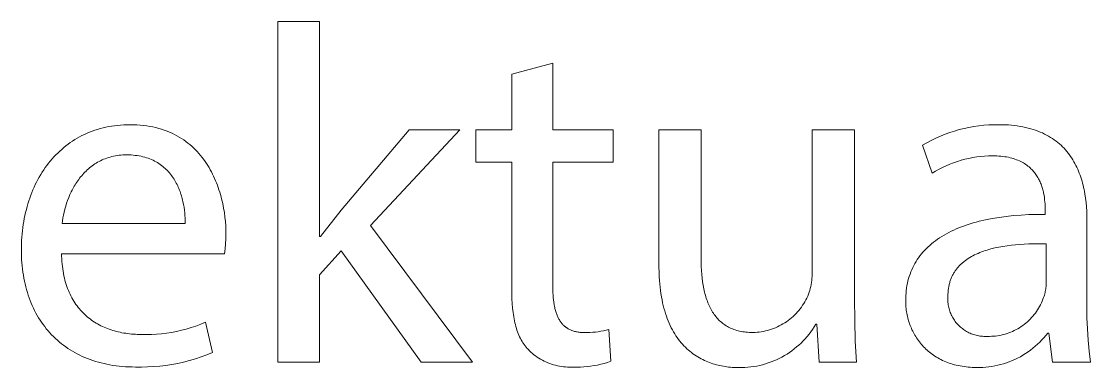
# Model space of a CAD drawing. Header units: millimetres. Extents: x -582 to 3448, y -204 to 2611.
# Drawn here: x 3020 to 3110, y -137.2 to -108.1 of the extents above; entities that cross this region are included whole.
import ezdxf

# ---------------------------------------------------------------- set-up
doc = ezdxf.new("R2010")
doc.units = ezdxf.units.MM
doc.header["$MEASUREMENT"] = 0
doc.layers.add('Domyślny', color=7, linetype='Continuous', true_color=0x000000)

msp = doc.modelspace()

# ---------------------------------------------------------------- linework, layer by layer
at = {"layer": 'Domyślny', "color": 18, "lineweight": 15, "true_color": 0x000000}
for p, q in [((3041.605, -136.726), (3041.605, -108.073)), ((3041.605, -108.073), (3045.121, -108.073)), ((3045.121, -108.073), (3045.121, -126.164)), ((3061.304, -112.517), (3064.766, -111.591)), ((3064.766, -111.591), (3064.766, -117.2)), ((3061.304, -117.2), (3061.304, -112.517)), ((3026.903, -117.022), (3027.14, -116.967)), ((3027.14, -116.967), (3027.382, -116.918)), ((3027.382, -116.918), (3027.626, -116.876)), ((3027.626, -116.876), (3027.875, -116.84)), ((3027.875, -116.84), (3028.126, -116.81)), ((3028.126, -116.81), (3028.381, -116.786)), ((3028.381, -116.786), (3028.64, -116.77)), ((3028.64, -116.77), (3028.902, -116.76)), ((3028.902, -116.76), (3029.167, -116.756)), ((3029.167, -116.756), (3029.463, -116.76)), ((3029.463, -116.76), (3029.752, -116.772)), ((3029.752, -116.772), (3030.034, -116.792)), ((3030.034, -116.792), (3030.31, -116.82)), ((3030.31, -116.82), (3030.579, -116.855)), ((3030.579, -116.855), (3030.842, -116.898)), ((3030.842, -116.898), (3031.098, -116.947)), ((3031.098, -116.947), (3031.348, -117.004)), ((3031.348, -117.004), (3031.592, -117.068)), ((3099.381, -117.071), (3099.792, -116.982)), ((3099.792, -116.982), (3100.206, -116.908)), ((3100.206, -116.908), (3100.622, -116.848)), ((3100.622, -116.848), (3101.04, -116.803)), ((3101.04, -116.803), (3101.46, -116.773)), ((3101.46, -116.773), (3101.88, -116.756)), ((3101.88, -116.756), (3102.301, -116.755)), ((3102.301, -116.755), (3102.577, -116.758)), ((3102.577, -116.758), (3102.846, -116.767)), ((3102.846, -116.767), (3103.11, -116.781)), ((3103.11, -116.781), (3103.366, -116.802)), ((3103.366, -116.802), (3103.617, -116.827)), ((3103.617, -116.827), (3103.861, -116.859)), ((3103.861, -116.859), (3104.099, -116.896)), ((3104.099, -116.896), (3104.331, -116.938)), ((3104.331, -116.938), (3104.556, -116.985)), ((3104.556, -116.985), (3104.776, -117.037)), ((3024.526, -118.013), (3024.723, -117.895)), ((3024.723, -117.895), (3024.924, -117.783)), ((3024.924, -117.783), (3025.129, -117.675)), ((3025.129, -117.675), (3025.338, -117.574)), ((3025.338, -117.574), (3025.551, -117.478)), ((3025.551, -117.478), (3025.767, -117.387)), ((3025.767, -117.387), (3025.987, -117.302)), ((3025.987, -117.302), (3026.21, -117.224)), ((3026.21, -117.224), (3026.437, -117.15)), ((3026.437, -117.15), (3026.668, -117.083)), ((3026.668, -117.083), (3026.903, -117.022)), ((3031.592, -117.068), (3031.829, -117.138)), ((3031.829, -117.138), (3032.06, -117.215)), ((3032.06, -117.215), (3032.285, -117.297)), ((3032.285, -117.297), (3032.503, -117.387)), ((3032.503, -117.387), (3032.716, -117.482)), ((3032.716, -117.482), (3032.923, -117.582)), ((3032.923, -117.582), (3033.124, -117.689)), ((3033.124, -117.689), (3033.319, -117.8)), ((3033.319, -117.8), (3033.509, -117.918)), ((3046.946, -123.936), (3052.664, -117.199)), ((3056.945, -117.199), (3049.402, -125.225)), ((3052.664, -117.199), (3056.945, -117.199)), ((3058.271, -119.898), (3058.271, -117.2)), ((3058.271, -117.2), (3061.304, -117.2)), ((3064.766, -117.2), (3069.853, -117.2)), ((3069.853, -117.2), (3069.853, -119.898)), ((3073.699, -128.628), (3073.699, -117.194)), ((3073.699, -117.194), (3077.242, -117.194)), ((3077.242, -117.194), (3077.242, -128.011)), ((3086.596, -129.178), (3086.596, -117.194)), ((3086.596, -117.194), (3090.166, -117.194)), ((3090.166, -117.194), (3090.166, -131.406)), ((3096.622, -118.078), (3097, -117.894)), ((3097, -117.894), (3097.384, -117.722)), ((3097.384, -117.722), (3097.774, -117.565)), ((3097.774, -117.565), (3098.169, -117.42)), ((3098.169, -117.42), (3098.569, -117.29)), ((3098.569, -117.29), (3098.973, -117.173)), ((3098.973, -117.173), (3099.381, -117.071)), ((3104.776, -117.037), (3104.99, -117.095)), ((3104.99, -117.095), (3105.199, -117.157)), ((3105.199, -117.157), (3105.401, -117.224)), ((3105.401, -117.224), (3105.598, -117.296)), ((3105.598, -117.296), (3105.789, -117.373)), ((3105.789, -117.373), (3105.974, -117.454)), ((3105.974, -117.454), (3106.154, -117.539)), ((3106.154, -117.539), (3106.329, -117.629)), ((3106.329, -117.629), (3106.499, -117.723)), ((3106.499, -117.723), (3106.663, -117.821)), ((3106.663, -117.821), (3106.822, -117.923)), ((3023.422, -118.828), (3023.596, -118.679)), ((3023.596, -118.679), (3023.774, -118.536)), ((3023.774, -118.536), (3023.956, -118.398)), ((3023.956, -118.398), (3024.142, -118.264)), ((3024.142, -118.264), (3024.332, -118.136)), ((3024.332, -118.136), (3024.526, -118.013)), ((3033.509, -117.918), (3033.693, -118.04)), ((3033.693, -118.04), (3033.871, -118.167)), ((3033.871, -118.167), (3034.044, -118.298)), ((3034.044, -118.298), (3034.212, -118.435)), ((3034.212, -118.435), (3034.374, -118.575)), ((3034.374, -118.575), (3034.53, -118.72)), ((3034.53, -118.72), (3034.682, -118.869)), ((3095.886, -118.486), (3096.25, -118.276)), ((3096.691, -120.835), (3095.886, -118.486)), ((3096.25, -118.276), (3096.622, -118.078)), ((3106.822, -117.923), (3106.975, -118.029)), ((3106.975, -118.029), (3107.124, -118.139)), ((3107.124, -118.139), (3107.268, -118.252)), ((3107.268, -118.252), (3107.407, -118.37)), ((3107.407, -118.37), (3107.54, -118.49)), ((3107.54, -118.49), (3107.67, -118.615)), ((3107.67, -118.615), (3107.794, -118.742)), ((3107.794, -118.742), (3107.914, -118.873)), ((3022.463, -119.814), (3022.613, -119.639)), ((3022.613, -119.639), (3022.767, -119.467)), ((3022.767, -119.467), (3022.924, -119.301)), ((3022.924, -119.301), (3023.086, -119.138)), ((3023.086, -119.138), (3023.252, -118.981)), ((3023.252, -118.981), (3023.422, -118.828)), ((3026.951, -119.667), (3026.821, -119.723)), ((3027.084, -119.614), (3026.951, -119.667)), ((3027.22, -119.564), (3027.084, -119.614)), ((3027.358, -119.519), (3027.22, -119.564)), ((3027.499, -119.477), (3027.358, -119.519)), ((3027.643, -119.439), (3027.499, -119.477)), ((3027.79, -119.406), (3027.643, -119.439)), ((3027.94, -119.376), (3027.79, -119.406)), ((3028.092, -119.351), (3027.94, -119.376)), ((3028.248, -119.33), (3028.092, -119.351)), ((3028.406, -119.314), (3028.248, -119.33)), ((3028.567, -119.302), (3028.406, -119.314)), ((3028.731, -119.295), (3028.567, -119.302)), ((3028.898, -119.293), (3028.731, -119.295)), ((3029.084, -119.295), (3028.898, -119.293)), ((3029.264, -119.303), (3029.084, -119.295)), ((3029.441, -119.315), (3029.264, -119.303)), ((3029.613, -119.333), (3029.441, -119.315)), ((3029.781, -119.355), (3029.613, -119.333)), ((3029.945, -119.381), (3029.781, -119.355)), ((3030.104, -119.413), (3029.945, -119.381)), ((3030.26, -119.448), (3030.104, -119.413)), ((3030.411, -119.488), (3030.26, -119.448)), ((3030.559, -119.532), (3030.411, -119.488)), ((3030.702, -119.58), (3030.559, -119.532)), ((3030.841, -119.632), (3030.702, -119.58)), ((3030.977, -119.688), (3030.841, -119.632)), ((3031.109, -119.747), (3030.977, -119.688)), ((3034.682, -118.869), (3034.828, -119.022)), ((3034.828, -119.022), (3034.97, -119.178)), ((3034.97, -119.178), (3035.106, -119.338)), ((3035.106, -119.338), (3035.237, -119.501)), ((3035.237, -119.501), (3035.364, -119.668)), ((3035.364, -119.668), (3035.485, -119.837)), ((3099.456, -119.664), (3099.133, -119.751)), ((3099.783, -119.588), (3099.456, -119.664)), ((3100.111, -119.523), (3099.783, -119.588)), ((3100.442, -119.47), (3100.111, -119.523)), ((3100.775, -119.428), (3100.442, -119.47)), ((3101.108, -119.398), (3100.775, -119.428)), ((3101.443, -119.379), (3101.108, -119.398)), ((3101.778, -119.372), (3101.443, -119.379)), ((3101.962, -119.374), (3101.778, -119.372)), ((3102.141, -119.38), (3101.962, -119.374)), ((3102.315, -119.391), (3102.141, -119.38)), ((3102.484, -119.405), (3102.315, -119.391)), ((3102.648, -119.423), (3102.484, -119.405)), ((3102.808, -119.445), (3102.648, -119.423)), ((3102.962, -119.471), (3102.808, -119.445)), ((3103.112, -119.5), (3102.962, -119.471)), ((3103.257, -119.533), (3103.112, -119.5)), ((3103.398, -119.569), (3103.257, -119.533)), ((3103.534, -119.609), (3103.398, -119.569)), ((3103.666, -119.651), (3103.534, -119.609)), ((3103.794, -119.697), (3103.666, -119.651)), ((3103.917, -119.746), (3103.794, -119.697)), ((3107.914, -118.873), (3108.029, -119.007)), ((3108.029, -119.007), (3108.14, -119.145)), ((3108.14, -119.145), (3108.246, -119.285)), ((3108.246, -119.285), (3108.348, -119.428)), ((3108.348, -119.428), (3108.446, -119.573)), ((3108.446, -119.573), (3108.539, -119.722)), ((3021.778, -120.756), (3021.907, -120.56)), ((3021.907, -120.56), (3022.04, -120.367)), ((3022.04, -120.367), (3022.177, -120.179)), ((3022.177, -120.179), (3022.318, -119.994)), ((3022.318, -119.994), (3022.463, -119.814)), ((3025.568, -120.558), (3025.47, -120.65)), ((3025.669, -120.467), (3025.568, -120.558)), ((3025.772, -120.38), (3025.669, -120.467)), ((3025.878, -120.295), (3025.772, -120.38)), ((3025.987, -120.213), (3025.878, -120.295)), ((3026.098, -120.134), (3025.987, -120.213)), ((3026.212, -120.057), (3026.098, -120.134)), ((3026.328, -119.984), (3026.212, -120.057)), ((3026.448, -119.914), (3026.328, -119.984)), ((3026.569, -119.847), (3026.448, -119.914)), ((3026.694, -119.783), (3026.569, -119.847)), ((3026.821, -119.723), (3026.694, -119.783)), ((3031.237, -119.811), (3031.109, -119.747)), ((3031.361, -119.877), (3031.237, -119.811)), ((3031.481, -119.947), (3031.361, -119.877)), ((3031.598, -120.021), (3031.481, -119.947)), ((3031.711, -120.097), (3031.598, -120.021)), ((3031.821, -120.177), (3031.711, -120.097)), ((3031.927, -120.26), (3031.821, -120.177)), ((3032.029, -120.345), (3031.927, -120.26)), ((3032.128, -120.433), (3032.029, -120.345)), ((3032.224, -120.524), (3032.128, -120.433)), ((3032.317, -120.617), (3032.224, -120.524)), ((3035.485, -119.837), (3035.602, -120.009)), ((3035.602, -120.009), (3035.714, -120.184)), ((3035.714, -120.184), (3035.822, -120.361)), ((3035.822, -120.361), (3035.925, -120.54)), ((3035.925, -120.54), (3036.023, -120.722)), ((3061.304, -119.898), (3058.271, -119.898)), ((3061.304, -130.554), (3061.304, -119.898)), ((3069.853, -119.898), (3064.766, -119.898)), ((3064.766, -119.898), (3064.766, -130.433)), ((3097.272, -120.501), (3096.979, -120.663)), ((3097.571, -120.35), (3097.272, -120.501)), ((3097.875, -120.209), (3097.571, -120.35)), ((3098.183, -120.078), (3097.875, -120.209)), ((3098.496, -119.958), (3098.183, -120.078)), ((3098.813, -119.849), (3098.496, -119.958)), ((3099.133, -119.751), (3098.813, -119.849)), ((3104.036, -119.798), (3103.917, -119.746)), ((3104.151, -119.852), (3104.036, -119.798)), ((3104.262, -119.909), (3104.151, -119.852)), ((3104.369, -119.969), (3104.262, -119.909)), ((3104.472, -120.032), (3104.369, -119.969)), ((3104.571, -120.096), (3104.472, -120.032)), ((3104.666, -120.164), (3104.571, -120.096)), ((3104.758, -120.233), (3104.666, -120.164)), ((3104.846, -120.305), (3104.758, -120.233)), ((3104.93, -120.378), (3104.846, -120.305)), ((3105.011, -120.454), (3104.93, -120.378)), ((3105.089, -120.531), (3105.011, -120.454)), ((3105.163, -120.61), (3105.089, -120.531)), ((3108.539, -119.722), (3108.629, -119.873)), ((3108.629, -119.873), (3108.714, -120.026)), ((3108.714, -120.026), (3108.795, -120.182)), ((3108.795, -120.182), (3108.872, -120.34)), ((3108.872, -120.34), (3108.945, -120.501)), ((3108.945, -120.501), (3109.015, -120.663)), ((3021.308, -121.581), (3021.419, -121.369)), ((3021.419, -121.369), (3021.534, -121.161)), ((3021.534, -121.161), (3021.654, -120.956)), ((3021.654, -120.956), (3021.778, -120.756)), ((3024.773, -121.468), (3024.697, -121.579)), ((3024.852, -121.359), (3024.773, -121.468)), ((3024.933, -121.252), (3024.852, -121.359)), ((3025.016, -121.147), (3024.933, -121.252)), ((3025.102, -121.043), (3025.016, -121.147)), ((3025.19, -120.942), (3025.102, -121.043)), ((3025.281, -120.842), (3025.19, -120.942)), ((3025.374, -120.745), (3025.281, -120.842)), ((3025.47, -120.65), (3025.374, -120.745)), ((3032.406, -120.713), (3032.317, -120.617)), ((3032.492, -120.811), (3032.406, -120.713)), ((3032.574, -120.912), (3032.492, -120.811)), ((3032.654, -121.014), (3032.574, -120.912)), ((3032.73, -121.118), (3032.654, -121.014)), ((3032.804, -121.225), (3032.73, -121.118)), ((3032.874, -121.333), (3032.804, -121.225)), ((3032.942, -121.442), (3032.874, -121.333)), ((3033.006, -121.553), (3032.942, -121.442)), ((3036.023, -120.722), (3036.117, -120.905)), ((3036.117, -120.905), (3036.207, -121.091)), ((3036.207, -121.091), (3036.293, -121.278)), ((3036.293, -121.278), (3036.374, -121.466)), ((3036.374, -121.466), (3036.451, -121.655)), ((3096.979, -120.663), (3096.691, -120.835)), ((3105.234, -120.691), (3105.163, -120.61)), ((3105.302, -120.774), (3105.234, -120.691)), ((3105.367, -120.857), (3105.302, -120.774)), ((3105.428, -120.943), (3105.367, -120.857)), ((3105.487, -121.029), (3105.428, -120.943)), ((3105.542, -121.117), (3105.487, -121.029)), ((3105.595, -121.206), (3105.542, -121.117)), ((3105.645, -121.296), (3105.595, -121.206)), ((3105.692, -121.386), (3105.645, -121.296)), ((3105.737, -121.478), (3105.692, -121.386)), ((3105.779, -121.57), (3105.737, -121.478)), ((3109.015, -120.663), (3109.081, -120.827)), ((3109.081, -120.827), (3109.143, -120.994)), ((3109.143, -120.994), (3109.201, -121.162)), ((3109.201, -121.162), (3109.256, -121.332)), ((3109.256, -121.332), (3109.308, -121.503)), ((3109.308, -121.503), (3109.356, -121.676)), ((3020.908, -122.463), (3021.001, -122.237)), ((3021.001, -122.237), (3021.099, -122.015)), ((3021.099, -122.015), (3021.201, -121.796)), ((3021.201, -121.796), (3021.308, -121.581)), ((3024.231, -122.39), (3024.173, -122.51)), ((3024.29, -122.271), (3024.231, -122.39)), ((3024.352, -122.152), (3024.29, -122.271)), ((3024.417, -122.035), (3024.352, -122.152)), ((3024.483, -121.919), (3024.417, -122.035)), ((3024.552, -121.804), (3024.483, -121.919)), ((3024.624, -121.691), (3024.552, -121.804)), ((3024.697, -121.579), (3024.624, -121.691)), ((3033.068, -121.666), (3033.006, -121.553)), ((3033.127, -121.78), (3033.068, -121.666)), ((3033.183, -121.895), (3033.127, -121.78)), ((3033.236, -122.011), (3033.183, -121.895)), ((3033.286, -122.129), (3033.236, -122.011)), ((3033.334, -122.247), (3033.286, -122.129)), ((3033.38, -122.366), (3033.334, -122.247)), ((3033.422, -122.485), (3033.38, -122.366)), ((3036.451, -121.655), (3036.524, -121.846)), ((3036.524, -121.846), (3036.594, -122.037)), ((3036.594, -122.037), (3036.659, -122.229)), ((3036.659, -122.229), (3036.72, -122.422)), ((3105.819, -121.663), (3105.779, -121.57)), ((3105.856, -121.756), (3105.819, -121.663)), ((3105.891, -121.849), (3105.856, -121.756)), ((3105.923, -121.943), (3105.891, -121.849)), ((3105.954, -122.038), (3105.923, -121.943)), ((3105.982, -122.132), (3105.954, -122.038)), ((3106.008, -122.226), (3105.982, -122.132)), ((3106.032, -122.321), (3106.008, -122.226)), ((3106.054, -122.415), (3106.032, -122.321)), ((3109.356, -121.676), (3109.401, -121.85)), ((3109.401, -121.85), (3109.442, -122.026)), ((3109.442, -122.026), (3109.481, -122.203)), ((3109.481, -122.203), (3109.516, -122.381)), ((3109.516, -122.381), (3109.548, -122.56)), ((3020.58, -123.398), (3020.655, -123.16)), ((3020.655, -123.16), (3020.735, -122.924)), ((3020.735, -122.924), (3020.819, -122.692)), ((3020.819, -122.692), (3020.908, -122.463)), ((3023.92, -123.12), (3023.834, -123.367)), ((3024.015, -122.874), (3023.92, -123.12)), ((3024.118, -122.631), (3024.015, -122.874)), ((3024.173, -122.51), (3024.118, -122.631)), ((3033.463, -122.605), (3033.422, -122.485)), ((3033.5, -122.726), (3033.463, -122.605)), ((3033.536, -122.847), (3033.5, -122.726)), ((3033.569, -122.968), (3033.536, -122.847)), ((3033.599, -123.089), (3033.569, -122.968)), ((3033.628, -123.211), (3033.599, -123.089)), ((3033.678, -123.453), (3033.628, -123.211)), ((3036.72, -122.422), (3036.778, -122.615)), ((3036.778, -122.615), (3036.832, -122.808)), ((3036.832, -122.808), (3036.882, -123.001)), ((3036.882, -123.001), (3036.972, -123.387)), ((3106.075, -122.508), (3106.054, -122.415)), ((3106.11, -122.695), (3106.075, -122.508)), ((3106.139, -122.879), (3106.11, -122.695)), ((3106.162, -123.06), (3106.139, -122.879)), ((3106.179, -123.238), (3106.162, -123.06)), ((3106.192, -123.411), (3106.179, -123.238)), ((3109.548, -122.56), (3109.604, -122.921)), ((3109.604, -122.921), (3109.648, -123.285)), ((3109.648, -123.285), (3109.681, -123.651)), ((3020.327, -124.381), (3020.383, -124.131)), ((3020.383, -124.131), (3020.444, -123.884)), ((3020.444, -123.884), (3020.51, -123.64)), ((3020.51, -123.64), (3020.58, -123.398)), ((3023.626, -124.107), (3023.573, -124.35)), ((3023.687, -123.861), (3023.626, -124.107)), ((3023.756, -123.614), (3023.687, -123.861)), ((3023.834, -123.367), (3023.756, -123.614)), ((3033.72, -123.694), (3033.678, -123.453)), ((3033.753, -123.932), (3033.72, -123.694)), ((3033.779, -124.168), (3033.753, -123.932)), ((3033.797, -124.4), (3033.779, -124.168)), ((3036.972, -123.387), (3037.048, -123.77)), ((3037.048, -123.77), (3037.111, -124.15)), ((3037.111, -124.15), (3037.161, -124.525)), ((3045.202, -126.164), (3046.946, -123.936)), ((3106.2, -123.578), (3106.192, -123.411)), ((3106.205, -123.74), (3106.2, -123.578)), ((3106.206, -123.895), (3106.205, -123.74)), ((3106.206, -124.297), (3106.206, -123.895)), ((3109.681, -123.651), (3109.705, -124.018)), ((3109.705, -124.018), (3109.718, -124.386)), ((3020.187, -125.147), (3020.229, -124.889)), ((3020.229, -124.889), (3020.275, -124.634)), ((3020.275, -124.634), (3020.327, -124.381)), ((3023.492, -124.83), (3023.463, -125.063)), ((3023.463, -125.063), (3033.81, -125.063)), ((3023.529, -124.592), (3023.492, -124.83)), ((3023.573, -124.35), (3023.529, -124.592)), ((3033.808, -124.627), (3033.797, -124.4)), ((3033.812, -124.849), (3033.808, -124.627)), ((3033.81, -125.063), (3033.812, -124.849)), ((3037.161, -124.525), (3037.199, -124.894)), ((3037.199, -124.894), (3037.225, -125.256)), ((3099.648, -125.167), (3099.892, -125.089)), ((3099.892, -125.089), (3100.141, -125.015)), ((3100.141, -125.015), (3100.395, -124.943)), ((3100.395, -124.943), (3100.655, -124.876)), ((3100.655, -124.876), (3101.19, -124.752)), ((3101.19, -124.752), (3101.745, -124.643)), ((3101.745, -124.643), (3102.322, -124.549)), ((3102.322, -124.549), (3102.919, -124.469)), ((3102.919, -124.469), (3103.536, -124.404)), ((3103.536, -124.404), (3104.174, -124.355)), ((3104.174, -124.355), (3104.831, -124.32)), ((3104.831, -124.32), (3105.509, -124.301)), ((3105.509, -124.301), (3106.206, -124.297)), ((3109.718, -124.386), (3109.723, -124.753)), ((3109.723, -124.753), (3109.723, -132.054)), ((3020.068, -126.202), (3020.09, -125.935)), ((3020.09, -125.935), (3020.117, -125.67)), ((3020.117, -125.67), (3020.15, -125.407)), ((3020.15, -125.407), (3020.187, -125.147)), ((3037.225, -125.256), (3037.241, -125.608)), ((3037.246, -125.949), (3037.235, -126.363)), ((3037.241, -125.608), (3037.246, -125.949)), ((3049.402, -125.225), (3057.992, -136.726)), ((3097.696, -126.032), (3097.891, -125.922)), ((3097.891, -125.922), (3098.092, -125.815)), ((3098.092, -125.815), (3098.298, -125.712)), ((3098.298, -125.712), (3098.509, -125.612)), ((3098.509, -125.612), (3098.726, -125.516)), ((3098.726, -125.516), (3098.949, -125.424)), ((3098.949, -125.424), (3099.176, -125.335)), ((3099.176, -125.335), (3099.409, -125.249)), ((3099.409, -125.249), (3099.648, -125.167)), ((3020.03, -127.016), (3020.037, -126.743)), ((3020.037, -126.743), (3020.05, -126.471)), ((3020.05, -126.471), (3020.068, -126.202)), ((3037.212, -126.777), (3037.175, -127.189)), ((3037.235, -126.363), (3037.212, -126.777)), ((3045.121, -126.164), (3045.202, -126.164)), ((3096.335, -127.039), (3096.486, -126.901)), ((3096.486, -126.901), (3096.642, -126.766)), ((3096.642, -126.766), (3096.803, -126.635)), ((3096.803, -126.635), (3096.971, -126.508)), ((3096.971, -126.508), (3097.144, -126.384)), ((3097.144, -126.384), (3097.322, -126.263)), ((3097.322, -126.263), (3097.506, -126.146)), ((3097.506, -126.146), (3097.696, -126.032)), ((3103.359, -126.886), (3103.002, -126.932)), ((3103.72, -126.848), (3103.359, -126.886)), ((3104.084, -126.817), (3103.72, -126.848)), ((3104.45, -126.794), (3104.084, -126.817)), ((3104.818, -126.777), (3104.45, -126.794)), ((3105.555, -126.761), (3104.818, -126.777)), ((3106.287, -126.767), (3105.555, -126.761)), ((3106.287, -130.149), (3106.287, -126.767)), ((3020.027, -127.291), (3020.03, -127.016)), ((3020.03, -127.565), (3020.027, -127.291)), ((3020.038, -127.837), (3020.03, -127.565)), ((3023.409, -127.6), (3023.415, -127.823)), ((3037.125, -127.6), (3023.409, -127.6)), ((3037.175, -127.189), (3037.125, -127.6)), ((3046.946, -127.372), (3045.121, -129.385)), ((3053.684, -136.726), (3046.946, -127.372)), ((3095.551, -127.936), (3095.668, -127.778)), ((3095.668, -127.778), (3095.79, -127.624)), ((3095.79, -127.624), (3095.918, -127.472)), ((3095.918, -127.472), (3096.051, -127.324)), ((3096.051, -127.324), (3096.19, -127.18)), ((3096.19, -127.18), (3096.335, -127.039)), ((3100.13, -127.772), (3099.995, -127.845)), ((3100.267, -127.703), (3100.13, -127.772)), ((3100.408, -127.636), (3100.267, -127.703)), ((3100.552, -127.572), (3100.408, -127.636)), ((3100.699, -127.511), (3100.552, -127.572)), ((3100.849, -127.453), (3100.699, -127.511)), ((3101.001, -127.398), (3100.849, -127.453)), ((3101.156, -127.346), (3101.001, -127.398)), ((3101.314, -127.296), (3101.156, -127.346)), ((3101.474, -127.248), (3101.314, -127.296)), ((3101.636, -127.204), (3101.474, -127.248)), ((3101.967, -127.122), (3101.636, -127.204)), ((3102.305, -127.05), (3101.967, -127.122)), ((3102.651, -126.986), (3102.305, -127.05)), ((3103.002, -126.932), (3102.651, -126.986)), ((3020.051, -128.105), (3020.038, -127.837)), ((3020.069, -128.37), (3020.051, -128.105)), ((3020.092, -128.633), (3020.069, -128.37)), ((3020.121, -128.892), (3020.092, -128.633)), ((3023.415, -127.823), (3023.424, -128.042)), ((3023.424, -128.042), (3023.438, -128.257)), ((3023.438, -128.257), (3023.457, -128.468)), ((3023.457, -128.468), (3023.479, -128.675)), ((3023.479, -128.675), (3023.505, -128.878)), ((3073.71, -129.255), (3073.699, -128.628)), ((3077.242, -128.011), (3077.245, -128.354)), ((3077.245, -128.354), (3077.255, -128.691)), ((3077.255, -128.691), (3077.273, -129.02)), ((3095.057, -128.776), (3095.144, -128.602)), ((3095.144, -128.602), (3095.237, -128.43)), ((3095.237, -128.43), (3095.336, -128.262)), ((3095.336, -128.262), (3095.441, -128.098)), ((3095.441, -128.098), (3095.551, -127.936)), ((3098.904, -128.698), (3098.857, -128.752)), ((3098.952, -128.646), (3098.904, -128.698)), ((3099.002, -128.594), (3098.952, -128.646)), ((3099.052, -128.543), (3099.002, -128.594)), ((3099.103, -128.493), (3099.052, -128.543)), ((3099.156, -128.444), (3099.103, -128.493)), ((3099.21, -128.396), (3099.156, -128.444)), ((3099.264, -128.348), (3099.21, -128.396)), ((3099.32, -128.302), (3099.264, -128.348)), ((3099.376, -128.256), (3099.32, -128.302)), ((3099.493, -128.168), (3099.376, -128.256)), ((3099.613, -128.082), (3099.493, -128.168)), ((3099.737, -128), (3099.613, -128.082)), ((3099.864, -127.921), (3099.737, -128)), ((3099.995, -127.845), (3099.864, -127.921)), ((3020.154, -129.149), (3020.121, -128.892)), ((3020.193, -129.402), (3020.154, -129.149)), ((3020.237, -129.652), (3020.193, -129.402)), ((3023.505, -128.878), (3023.536, -129.076)), ((3023.536, -129.076), (3023.571, -129.271)), ((3023.571, -129.271), (3023.609, -129.462)), ((3023.609, -129.462), (3023.651, -129.649)), ((3045.121, -129.385), (3045.121, -136.726)), ((3073.723, -129.557), (3073.71, -129.255)), ((3073.741, -129.852), (3073.723, -129.557)), ((3077.273, -129.02), (3077.297, -129.341)), ((3077.297, -129.341), (3077.328, -129.654)), ((3086.577, -129.685), (3086.589, -129.516)), ((3086.589, -129.516), (3086.595, -129.347)), ((3086.595, -129.347), (3086.596, -129.178)), ((3094.71, -129.698), (3094.768, -129.507)), ((3094.768, -129.507), (3094.831, -129.319)), ((3094.831, -129.319), (3094.901, -129.135)), ((3094.901, -129.135), (3094.976, -128.954)), ((3094.976, -128.954), (3095.057, -128.776)), ((3098.322, -129.599), (3098.294, -129.667)), ((3098.352, -129.532), (3098.322, -129.599)), ((3098.384, -129.467), (3098.352, -129.532)), ((3098.416, -129.402), (3098.384, -129.467)), ((3098.45, -129.338), (3098.416, -129.402)), ((3098.485, -129.275), (3098.45, -129.338)), ((3098.522, -129.213), (3098.485, -129.275)), ((3098.56, -129.152), (3098.522, -129.213)), ((3098.598, -129.092), (3098.56, -129.152)), ((3098.639, -129.033), (3098.598, -129.092)), ((3098.68, -128.975), (3098.639, -129.033)), ((3098.722, -128.918), (3098.68, -128.975)), ((3098.766, -128.861), (3098.722, -128.918)), ((3098.811, -128.806), (3098.766, -128.861)), ((3098.857, -128.752), (3098.811, -128.806)), ((3020.285, -129.898), (3020.237, -129.652)), ((3020.339, -130.142), (3020.285, -129.898)), ((3020.398, -130.382), (3020.339, -130.142)), ((3020.461, -130.619), (3020.398, -130.382)), ((3023.651, -129.649), (3023.698, -129.832)), ((3023.698, -129.832), (3023.748, -130.011)), ((3023.748, -130.011), (3023.801, -130.186)), ((3023.801, -130.186), (3023.859, -130.357)), ((3023.859, -130.357), (3023.92, -130.524)), ((3064.766, -130.433), (3064.768, -130.657)), ((3073.764, -130.14), (3073.741, -129.852)), ((3073.792, -130.42), (3073.764, -130.14)), ((3073.825, -130.694), (3073.792, -130.42)), ((3077.328, -129.654), (3077.367, -129.96)), ((3077.367, -129.96), (3077.414, -130.256)), ((3077.414, -130.256), (3077.469, -130.544)), ((3086.436, -130.518), (3086.475, -130.354)), ((3086.475, -130.354), (3086.509, -130.188)), ((3086.509, -130.188), (3086.537, -130.021)), ((3086.537, -130.021), (3086.56, -129.854)), ((3086.56, -129.854), (3086.577, -129.685)), ((3094.512, -130.699), (3094.54, -130.493)), ((3094.54, -130.493), (3094.573, -130.289)), ((3094.573, -130.289), (3094.613, -130.089)), ((3094.613, -130.089), (3094.659, -129.892)), ((3094.659, -129.892), (3094.71, -129.698)), ((3098.07, -130.481), (3098.058, -130.562)), ((3098.083, -130.402), (3098.07, -130.481)), ((3098.098, -130.324), (3098.083, -130.402)), ((3098.114, -130.247), (3098.098, -130.324)), ((3098.131, -130.17), (3098.114, -130.247)), ((3098.15, -130.095), (3098.131, -130.17)), ((3098.171, -130.021), (3098.15, -130.095)), ((3098.193, -129.949), (3098.171, -130.021)), ((3098.216, -129.877), (3098.193, -129.949)), ((3098.241, -129.806), (3098.216, -129.877)), ((3098.266, -129.736), (3098.241, -129.806)), ((3098.294, -129.667), (3098.266, -129.736)), ((3106.255, -130.566), (3106.268, -130.462)), ((3106.268, -130.462), (3106.277, -130.358)), ((3106.277, -130.358), (3106.284, -130.253)), ((3106.284, -130.253), (3106.287, -130.149)), ((3020.53, -130.852), (3020.461, -130.619)), ((3020.603, -131.082), (3020.53, -130.852)), ((3020.681, -131.308), (3020.603, -131.082)), ((3020.764, -131.531), (3020.681, -131.308)), ((3023.92, -130.524), (3023.984, -130.688)), ((3023.984, -130.688), (3024.052, -130.848)), ((3024.052, -130.848), (3024.124, -131.004)), ((3024.124, -131.004), (3024.198, -131.156)), ((3024.198, -131.156), (3024.276, -131.304)), ((3024.276, -131.304), (3024.358, -131.449)), ((3061.308, -130.978), (3061.304, -130.554)), ((3061.321, -131.388), (3061.308, -130.978)), ((3061.344, -131.786), (3061.321, -131.388)), ((3064.768, -130.657), (3064.774, -130.874)), ((3064.774, -130.874), (3064.785, -131.085)), ((3064.785, -131.085), (3064.799, -131.29)), ((3064.799, -131.29), (3064.819, -131.488)), ((3073.863, -130.96), (3073.825, -130.694)), ((3073.905, -131.22), (3073.863, -130.96)), ((3073.952, -131.473), (3073.905, -131.22)), ((3077.469, -130.544), (3077.531, -130.823)), ((3077.531, -130.823), (3077.566, -130.959)), ((3077.566, -130.959), (3077.602, -131.093)), ((3077.602, -131.093), (3077.641, -131.225)), ((3077.641, -131.225), (3077.681, -131.354)), ((3077.681, -131.354), (3077.724, -131.48)), ((3086.063, -131.485), (3086.143, -131.327)), ((3086.143, -131.327), (3086.218, -131.166)), ((3086.218, -131.166), (3086.287, -131.003)), ((3086.287, -131.003), (3086.342, -130.843)), ((3086.342, -130.843), (3086.392, -130.682)), ((3086.392, -130.682), (3086.436, -130.518)), ((3094.463, -131.558), (3094.466, -131.338)), ((3094.466, -131.338), (3094.476, -131.122)), ((3094.476, -131.122), (3094.491, -130.909)), ((3094.491, -130.909), (3094.512, -130.699)), ((3098.013, -131.263), (3098.01, -131.371)), ((3098.01, -131.371), (3098.01, -131.479)), ((3098.02, -131.155), (3098.013, -131.263)), ((3098.021, -131.067), (3098.02, -131.155)), ((3098.023, -130.98), (3098.021, -131.067)), ((3098.027, -130.894), (3098.023, -130.98)), ((3098.032, -130.809), (3098.027, -130.894)), ((3098.04, -130.726), (3098.032, -130.809)), ((3098.048, -130.643), (3098.04, -130.726)), ((3098.058, -130.562), (3098.048, -130.643)), ((3106.016, -131.432), (3106.072, -131.276)), ((3106.072, -131.276), (3106.108, -131.177)), ((3106.108, -131.177), (3106.14, -131.078)), ((3106.14, -131.078), (3106.17, -130.977)), ((3106.17, -130.977), (3106.196, -130.875)), ((3106.196, -130.875), (3106.219, -130.773)), ((3106.219, -130.773), (3106.238, -130.67)), ((3106.238, -130.67), (3106.255, -130.566)), ((3020.852, -131.75), (3020.764, -131.531)), ((3020.945, -131.966), (3020.852, -131.75)), ((3021.042, -132.178), (3020.945, -131.966)), ((3021.144, -132.386), (3021.042, -132.178)), ((3024.358, -131.449), (3024.442, -131.589)), ((3024.442, -131.589), (3024.53, -131.727)), ((3024.53, -131.727), (3024.621, -131.86)), ((3024.621, -131.86), (3024.715, -131.99)), ((3024.715, -131.99), (3024.811, -132.116)), ((3024.811, -132.116), (3024.911, -132.238)), ((3024.911, -132.238), (3025.014, -132.357)), ((3061.376, -132.17), (3061.344, -131.786)), ((3061.418, -132.54), (3061.376, -132.17)), ((3064.819, -131.488), (3064.842, -131.681)), ((3064.842, -131.681), (3064.871, -131.866)), ((3064.871, -131.866), (3064.904, -132.046)), ((3064.904, -132.046), (3064.922, -132.133)), ((3064.922, -132.133), (3064.942, -132.218)), ((3064.942, -132.218), (3064.963, -132.302)), ((3064.963, -132.302), (3064.985, -132.384)), ((3074.003, -131.719), (3073.952, -131.473)), ((3074.058, -131.959), (3074.003, -131.719)), ((3074.118, -132.191), (3074.058, -131.959)), ((3074.182, -132.418), (3074.118, -132.191)), ((3077.724, -131.48), (3077.769, -131.604)), ((3077.769, -131.604), (3077.816, -131.726)), ((3077.816, -131.726), (3077.866, -131.845)), ((3077.866, -131.845), (3077.917, -131.962)), ((3077.917, -131.962), (3077.971, -132.076)), ((3077.971, -132.076), (3078.028, -132.188)), ((3078.028, -132.188), (3078.086, -132.297)), ((3078.086, -132.297), (3078.147, -132.403)), ((3085.473, -132.366), (3085.583, -132.228)), ((3085.583, -132.228), (3085.689, -132.086)), ((3085.689, -132.086), (3085.791, -131.94)), ((3085.791, -131.94), (3085.887, -131.792)), ((3085.887, -131.792), (3085.978, -131.64)), ((3085.978, -131.64), (3086.063, -131.485)), ((3090.166, -131.406), (3090.17, -133.179)), ((3094.465, -131.69), (3094.463, -131.558)), ((3094.469, -131.823), (3094.465, -131.69)), ((3094.477, -131.955), (3094.469, -131.823)), ((3094.487, -132.087), (3094.477, -131.955)), ((3094.5, -132.219), (3094.487, -132.087)), ((3094.517, -132.35), (3094.5, -132.219)), ((3098.01, -131.479), (3098.014, -131.587)), ((3098.014, -131.587), (3098.022, -131.695)), ((3098.022, -131.695), (3098.034, -131.802)), ((3098.034, -131.802), (3098.049, -131.909)), ((3098.049, -131.909), (3098.068, -132.016)), ((3098.068, -132.016), (3098.091, -132.121)), ((3098.091, -132.121), (3098.117, -132.226)), ((3098.117, -132.226), (3098.147, -132.33)), ((3105.568, -132.319), (3105.656, -132.178)), ((3105.656, -132.178), (3105.738, -132.034)), ((3105.738, -132.034), (3105.815, -131.887)), ((3105.815, -131.887), (3105.887, -131.738)), ((3105.887, -131.738), (3105.954, -131.586)), ((3105.954, -131.586), (3106.016, -131.432)), ((3109.723, -132.054), (3109.724, -132.991)), ((3021.251, -132.59), (3021.144, -132.386)), ((3021.362, -132.791), (3021.251, -132.59)), ((3021.478, -132.987), (3021.362, -132.791)), ((3021.599, -133.18), (3021.478, -132.987)), ((3021.724, -133.368), (3021.599, -133.18)), ((3025.014, -132.357), (3025.119, -132.473)), ((3025.119, -132.473), (3025.227, -132.584)), ((3025.227, -132.584), (3025.338, -132.692)), ((3025.338, -132.692), (3025.451, -132.797)), ((3025.451, -132.797), (3025.567, -132.898)), ((3025.567, -132.898), (3025.685, -132.996)), ((3025.685, -132.996), (3025.806, -133.09)), ((3025.806, -133.09), (3025.929, -133.181)), ((3025.929, -133.181), (3026.055, -133.268)), ((3061.444, -132.719), (3061.418, -132.54)), ((3061.471, -132.896), (3061.444, -132.719)), ((3061.502, -133.068), (3061.471, -132.896)), ((3061.535, -133.238), (3061.502, -133.068)), ((3064.985, -132.384), (3065.009, -132.465)), ((3065.009, -132.465), (3065.033, -132.544)), ((3065.033, -132.544), (3065.059, -132.621)), ((3065.059, -132.621), (3065.087, -132.696)), ((3065.087, -132.696), (3065.116, -132.77)), ((3065.116, -132.77), (3065.146, -132.842)), ((3065.146, -132.842), (3065.177, -132.912)), ((3065.177, -132.912), (3065.21, -132.981)), ((3065.21, -132.981), (3065.244, -133.048)), ((3065.244, -133.048), (3065.28, -133.113)), ((3065.28, -133.113), (3065.317, -133.176)), ((3065.317, -133.176), (3065.355, -133.238)), ((3074.25, -132.638), (3074.182, -132.418)), ((3074.321, -132.851), (3074.25, -132.638)), ((3074.397, -133.059), (3074.321, -132.851)), ((3074.476, -133.26), (3074.397, -133.059)), ((3078.147, -132.403), (3078.21, -132.507)), ((3078.21, -132.507), (3078.275, -132.607)), ((3078.275, -132.607), (3078.343, -132.706)), ((3078.343, -132.706), (3078.414, -132.801)), ((3078.414, -132.801), (3078.486, -132.893)), ((3078.486, -132.893), (3078.562, -132.983)), ((3078.562, -132.983), (3078.639, -133.07)), ((3078.639, -133.07), (3078.72, -133.154)), ((3078.72, -133.154), (3078.802, -133.235)), ((3084.574, -133.215), (3084.714, -133.107)), ((3084.714, -133.107), (3084.851, -132.995)), ((3084.851, -132.995), (3084.984, -132.877)), ((3084.984, -132.877), (3085.112, -132.756)), ((3085.112, -132.756), (3085.237, -132.63)), ((3085.237, -132.63), (3085.357, -132.5)), ((3085.357, -132.5), (3085.473, -132.366)), ((3090.17, -133.179), (3090.224, -134.951)), ((3094.536, -132.481), (3094.517, -132.35)), ((3094.558, -132.612), (3094.536, -132.481)), ((3094.583, -132.742), (3094.558, -132.612)), ((3094.611, -132.871), (3094.583, -132.742)), ((3094.642, -132.999), (3094.611, -132.871)), ((3094.676, -133.127), (3094.642, -132.999)), ((3094.713, -133.254), (3094.676, -133.127)), ((3098.147, -132.33), (3098.18, -132.433)), ((3098.18, -132.433), (3098.217, -132.535)), ((3098.217, -132.535), (3098.257, -132.635)), ((3098.257, -132.635), (3098.301, -132.734)), ((3098.301, -132.734), (3098.348, -132.831)), ((3098.348, -132.831), (3098.398, -132.927)), ((3098.398, -132.927), (3098.452, -133.02)), ((3098.452, -133.02), (3098.509, -133.112)), ((3098.509, -133.112), (3098.569, -133.202)), ((3098.569, -133.202), (3098.632, -133.29)), ((3104.831, -133.214), (3104.95, -133.097)), ((3104.95, -133.097), (3105.064, -132.977)), ((3105.064, -132.977), (3105.173, -132.852)), ((3105.173, -132.852), (3105.279, -132.724)), ((3105.279, -132.724), (3105.38, -132.593)), ((3105.38, -132.593), (3105.477, -132.458)), ((3105.477, -132.458), (3105.568, -132.319)), ((3109.724, -132.991), (3109.755, -133.928)), ((3021.854, -133.553), (3021.724, -133.368)), ((3021.988, -133.734), (3021.854, -133.553)), ((3022.127, -133.91), (3021.988, -133.734)), ((3022.271, -134.082), (3022.127, -133.91)), ((3022.418, -134.25), (3022.271, -134.082)), ((3026.055, -133.268), (3026.183, -133.352)), ((3026.183, -133.352), (3026.313, -133.432)), ((3026.313, -133.432), (3026.445, -133.509)), ((3026.445, -133.509), (3026.58, -133.583)), ((3026.58, -133.583), (3026.716, -133.653)), ((3026.716, -133.653), (3026.855, -133.72)), ((3026.855, -133.72), (3026.995, -133.784)), ((3026.995, -133.784), (3027.137, -133.844)), ((3027.137, -133.844), (3027.281, -133.901)), ((3027.281, -133.901), (3027.427, -133.955)), ((3027.427, -133.955), (3027.575, -134.005)), ((3027.575, -134.005), (3027.724, -134.053)), ((3027.724, -134.053), (3027.874, -134.097)), ((3027.874, -134.097), (3028.027, -134.138)), ((3033.082, -134.136), (3033.498, -134.043)), ((3033.498, -134.043), (3033.91, -133.936)), ((3033.91, -133.936), (3034.318, -133.815)), ((3034.318, -133.815), (3034.722, -133.681)), ((3034.722, -133.681), (3035.121, -133.532)), ((3035.121, -133.532), (3035.515, -133.371)), ((3035.515, -133.371), (3036.119, -135.921)), ((3061.572, -133.403), (3061.535, -133.238)), ((3061.611, -133.565), (3061.572, -133.403)), ((3061.653, -133.723), (3061.611, -133.565)), ((3061.698, -133.878), (3061.653, -133.723)), ((3061.746, -134.029), (3061.698, -133.878)), ((3061.797, -134.176), (3061.746, -134.029)), ((3065.355, -133.238), (3065.395, -133.298)), ((3065.395, -133.298), (3065.436, -133.356)), ((3065.436, -133.356), (3065.479, -133.412)), ((3065.479, -133.412), (3065.523, -133.467)), ((3065.523, -133.467), (3065.569, -133.519)), ((3065.569, -133.519), (3065.617, -133.57)), ((3065.617, -133.57), (3065.665, -133.619)), ((3065.665, -133.619), (3065.716, -133.666)), ((3065.716, -133.666), (3065.742, -133.689)), ((3065.742, -133.689), (3065.768, -133.712)), ((3065.768, -133.712), (3065.794, -133.734)), ((3065.794, -133.734), (3065.821, -133.755)), ((3065.821, -133.755), (3065.849, -133.776)), ((3065.849, -133.776), (3065.876, -133.797)), ((3065.876, -133.797), (3065.904, -133.817)), ((3065.904, -133.817), (3065.933, -133.837)), ((3065.933, -133.837), (3065.962, -133.856)), ((3065.962, -133.856), (3065.991, -133.875)), ((3065.991, -133.875), (3066.021, -133.893)), ((3066.021, -133.893), (3066.051, -133.911)), ((3066.051, -133.911), (3066.113, -133.945)), ((3066.113, -133.945), (3066.176, -133.977)), ((3066.176, -133.977), (3066.241, -134.008)), ((3066.241, -134.008), (3066.307, -134.036)), ((3066.307, -134.036), (3066.376, -134.063)), ((3066.376, -134.063), (3066.446, -134.088)), ((3066.446, -134.088), (3066.517, -134.11)), ((3068.81, -134.126), (3069.039, -134.083)), ((3069.039, -134.083), (3069.265, -134.033)), ((3069.265, -134.033), (3069.49, -133.976)), ((3069.49, -133.976), (3069.638, -136.647)), ((3074.559, -133.455), (3074.476, -133.26)), ((3074.645, -133.644), (3074.559, -133.455)), ((3074.735, -133.827), (3074.645, -133.644)), ((3074.828, -134.004), (3074.735, -133.827)), ((3074.924, -134.175), (3074.828, -134.004)), ((3078.802, -133.235), (3078.888, -133.313)), ((3078.888, -133.313), (3078.975, -133.388)), ((3078.975, -133.388), (3079.066, -133.46)), ((3079.066, -133.46), (3079.159, -133.529)), ((3079.159, -133.529), (3079.255, -133.595)), ((3079.255, -133.595), (3079.353, -133.658)), ((3079.353, -133.658), (3079.454, -133.718)), ((3079.454, -133.718), (3079.558, -133.774)), ((3079.558, -133.774), (3079.664, -133.828)), ((3079.664, -133.828), (3079.773, -133.878)), ((3079.773, -133.878), (3079.885, -133.925)), ((3079.885, -133.925), (3080, -133.968)), ((3080, -133.968), (3080.118, -134.009)), ((3080.118, -134.009), (3080.238, -134.046)), ((3080.238, -134.046), (3080.361, -134.079)), ((3080.361, -134.079), (3080.488, -134.109)), ((3082.483, -134.132), (3082.656, -134.096)), ((3082.656, -134.096), (3082.828, -134.053)), ((3082.828, -134.053), (3082.999, -134.005)), ((3082.999, -134.005), (3083.167, -133.951)), ((3083.167, -133.951), (3083.334, -133.891)), ((3083.334, -133.891), (3083.498, -133.825)), ((3083.498, -133.825), (3083.661, -133.754)), ((3083.661, -133.754), (3083.82, -133.678)), ((3083.82, -133.678), (3083.977, -133.596)), ((3083.977, -133.596), (3084.131, -133.508)), ((3084.131, -133.508), (3084.282, -133.415)), ((3084.282, -133.415), (3084.429, -133.318)), ((3084.429, -133.318), (3084.574, -133.215)), ((3086.623, -133.963), (3086.479, -134.167)), ((3086.761, -133.754), (3086.623, -133.963)), ((3086.891, -133.54), (3086.761, -133.754)), ((3086.972, -133.54), (3086.891, -133.54)), ((3087.173, -136.721), (3086.972, -133.54)), ((3094.753, -133.38), (3094.713, -133.254)), ((3094.796, -133.505), (3094.753, -133.38)), ((3094.842, -133.629), (3094.796, -133.505)), ((3094.89, -133.752), (3094.842, -133.629)), ((3094.942, -133.874), (3094.89, -133.752)), ((3094.996, -133.994), (3094.942, -133.874)), ((3095.054, -134.114), (3094.996, -133.994)), ((3098.632, -133.29), (3098.698, -133.376)), ((3098.698, -133.376), (3098.767, -133.459)), ((3098.767, -133.459), (3098.839, -133.54)), ((3098.839, -133.54), (3098.913, -133.618)), ((3098.913, -133.618), (3098.99, -133.694)), ((3098.99, -133.694), (3099.07, -133.767)), ((3099.07, -133.767), (3099.152, -133.837)), ((3099.152, -133.837), (3099.237, -133.904)), ((3099.237, -133.904), (3099.323, -133.969)), ((3099.323, -133.969), (3099.412, -134.03)), ((3099.412, -134.03), (3099.503, -134.089)), ((3099.503, -134.089), (3099.596, -134.144)), ((3103.46, -134.133), (3103.61, -134.063)), ((3103.61, -134.063), (3103.758, -133.987)), ((3103.758, -133.987), (3103.903, -133.907)), ((3103.903, -133.907), (3104.046, -133.822)), ((3104.046, -133.822), (3104.185, -133.732)), ((3104.185, -133.732), (3104.321, -133.637)), ((3104.321, -133.637), (3104.454, -133.538)), ((3104.454, -133.538), (3104.584, -133.434)), ((3104.584, -133.434), (3104.709, -133.326)), ((3104.709, -133.326), (3104.831, -133.214)), ((3109.755, -133.928), (3109.817, -134.863)), ((3022.571, -134.414), (3022.418, -134.25)), ((3022.727, -134.574), (3022.571, -134.414)), ((3022.888, -134.729), (3022.727, -134.574)), ((3023.054, -134.88), (3022.888, -134.729)), ((3023.223, -135.026), (3023.054, -134.88)), ((3028.027, -134.138), (3028.181, -134.176)), ((3028.181, -134.176), (3028.336, -134.211)), ((3028.336, -134.211), (3028.492, -134.242)), ((3028.492, -134.242), (3028.65, -134.271)), ((3028.65, -134.271), (3028.809, -134.296)), ((3028.809, -134.296), (3028.969, -134.318)), ((3028.969, -134.318), (3029.131, -134.338)), ((3029.131, -134.338), (3029.293, -134.354)), ((3029.293, -134.354), (3029.457, -134.367)), ((3029.457, -134.367), (3029.621, -134.378)), ((3029.621, -134.378), (3029.787, -134.385)), ((3029.787, -134.385), (3029.953, -134.389)), ((3029.953, -134.389), (3030.12, -134.391)), ((3030.12, -134.391), (3030.545, -134.397)), ((3030.545, -134.397), (3030.971, -134.39)), ((3030.971, -134.39), (3031.396, -134.368)), ((3031.396, -134.368), (3031.82, -134.331)), ((3031.82, -134.331), (3032.243, -134.28)), ((3032.243, -134.28), (3032.664, -134.216)), ((3032.664, -134.216), (3033.082, -134.136)), ((3061.852, -134.319), (3061.797, -134.176)), ((3061.909, -134.459), (3061.852, -134.319)), ((3061.97, -134.595), (3061.909, -134.459)), ((3062.034, -134.727), (3061.97, -134.595)), ((3062.102, -134.855), (3062.034, -134.727)), ((3062.173, -134.979), (3062.102, -134.855)), ((3062.209, -135.039), (3062.173, -134.979)), ((3066.517, -134.11), (3066.591, -134.131)), ((3066.591, -134.131), (3066.666, -134.15)), ((3066.666, -134.15), (3066.743, -134.167)), ((3066.743, -134.167), (3066.822, -134.182)), ((3066.822, -134.182), (3066.902, -134.195)), ((3066.902, -134.195), (3066.984, -134.206)), ((3066.984, -134.206), (3067.069, -134.215)), ((3067.069, -134.215), (3067.155, -134.222)), ((3067.155, -134.222), (3067.242, -134.227)), ((3067.242, -134.227), (3067.332, -134.23)), ((3067.332, -134.23), (3067.424, -134.231)), ((3067.424, -134.231), (3067.656, -134.232)), ((3067.656, -134.232), (3067.888, -134.225)), ((3067.888, -134.225), (3068.119, -134.212)), ((3068.119, -134.212), (3068.351, -134.191)), ((3068.351, -134.191), (3068.581, -134.162)), ((3068.581, -134.162), (3068.81, -134.126)), ((3075.024, -134.341), (3074.924, -134.175)), ((3075.126, -134.501), (3075.024, -134.341)), ((3075.232, -134.655), (3075.126, -134.501)), ((3075.34, -134.804), (3075.232, -134.655)), ((3075.451, -134.948), (3075.34, -134.804)), ((3075.564, -135.086), (3075.451, -134.948)), ((3080.488, -134.109), (3080.617, -134.136)), ((3080.617, -134.136), (3080.749, -134.159)), ((3080.749, -134.159), (3080.884, -134.179)), ((3080.884, -134.179), (3081.022, -134.195)), ((3081.022, -134.195), (3081.163, -134.208)), ((3081.163, -134.208), (3081.307, -134.217)), ((3081.307, -134.217), (3081.454, -134.223)), ((3081.454, -134.223), (3081.604, -134.224)), ((3081.604, -134.224), (3081.781, -134.218)), ((3081.781, -134.218), (3081.957, -134.206)), ((3081.957, -134.206), (3082.133, -134.187)), ((3082.133, -134.187), (3082.309, -134.163)), ((3082.309, -134.163), (3082.483, -134.132)), ((3085.833, -134.933), (3085.656, -135.11)), ((3086.004, -134.75), (3085.833, -134.933)), ((3086.169, -134.561), (3086.004, -134.75)), ((3086.327, -134.367), (3086.169, -134.561)), ((3086.479, -134.167), (3086.327, -134.367)), ((3090.224, -134.951), (3090.327, -136.721)), ((3095.114, -134.232), (3095.054, -134.114)), ((3095.177, -134.348), (3095.114, -134.232)), ((3095.243, -134.463), (3095.177, -134.348)), ((3095.313, -134.577), (3095.243, -134.463)), ((3095.385, -134.689), (3095.313, -134.577)), ((3095.459, -134.8), (3095.385, -134.689)), ((3095.537, -134.908), (3095.459, -134.8)), ((3095.618, -135.015), (3095.537, -134.908)), ((3099.596, -134.144), (3099.691, -134.196)), ((3099.691, -134.196), (3099.788, -134.244)), ((3099.788, -134.244), (3099.886, -134.29)), ((3099.886, -134.29), (3099.985, -134.332)), ((3099.985, -134.332), (3100.086, -134.37)), ((3100.086, -134.37), (3100.189, -134.405)), ((3100.189, -134.405), (3100.292, -134.436)), ((3100.292, -134.436), (3100.396, -134.464)), ((3100.396, -134.464), (3100.502, -134.489)), ((3100.502, -134.489), (3100.608, -134.509)), ((3100.608, -134.509), (3100.715, -134.526)), ((3100.715, -134.526), (3100.822, -134.54)), ((3100.822, -134.54), (3100.929, -134.549)), ((3100.929, -134.549), (3101.037, -134.555)), ((3101.037, -134.555), (3101.145, -134.557)), ((3101.145, -134.557), (3101.254, -134.556)), ((3101.254, -134.556), (3101.361, -134.551)), ((3101.361, -134.551), (3101.527, -134.552)), ((3101.527, -134.552), (3101.693, -134.548)), ((3101.693, -134.548), (3101.859, -134.538)), ((3101.859, -134.538), (3102.024, -134.522)), ((3102.024, -134.522), (3102.189, -134.501)), ((3102.189, -134.501), (3102.352, -134.474)), ((3102.352, -134.474), (3102.515, -134.442)), ((3102.515, -134.442), (3102.677, -134.404)), ((3102.677, -134.404), (3102.837, -134.361)), ((3102.837, -134.361), (3102.995, -134.312)), ((3102.995, -134.312), (3103.152, -134.257)), ((3103.152, -134.257), (3103.307, -134.198)), ((3103.307, -134.198), (3103.46, -134.133)), ((3105.926, -134.854), (3105.748, -135.038)), ((3106.098, -134.665), (3105.926, -134.854)), ((3106.263, -134.47), (3106.098, -134.665)), ((3106.421, -134.269), (3106.263, -134.47)), ((3106.528, -134.269), (3106.421, -134.269)), ((3106.81, -136.725), (3106.528, -134.269)), ((3109.817, -134.863), (3109.909, -135.796)), ((3023.397, -135.168), (3023.223, -135.026)), ((3023.576, -135.305), (3023.397, -135.168)), ((3023.758, -135.438), (3023.576, -135.305)), ((3023.945, -135.566), (3023.758, -135.438)), ((3024.136, -135.689), (3023.945, -135.566)), ((3024.331, -135.808), (3024.136, -135.689)), ((3024.53, -135.922), (3024.331, -135.808)), ((3062.247, -135.099), (3062.209, -135.039)), ((3062.285, -135.158), (3062.247, -135.099)), ((3062.325, -135.215), (3062.285, -135.158)), ((3062.365, -135.272), (3062.325, -135.215)), ((3062.406, -135.328), (3062.365, -135.272)), ((3062.448, -135.382), (3062.406, -135.328)), ((3062.491, -135.436), (3062.448, -135.382)), ((3062.535, -135.488), (3062.491, -135.436)), ((3062.58, -135.54), (3062.535, -135.488)), ((3062.626, -135.591), (3062.58, -135.54)), ((3062.673, -135.64), (3062.626, -135.591)), ((3062.792, -135.76), (3062.673, -135.64)), ((3062.916, -135.876), (3062.792, -135.76)), ((3063.044, -135.988), (3062.916, -135.876)), ((3075.681, -135.219), (3075.564, -135.086)), ((3075.799, -135.346), (3075.681, -135.219)), ((3075.92, -135.469), (3075.799, -135.346)), ((3076.043, -135.587), (3075.92, -135.469)), ((3076.169, -135.7), (3076.043, -135.587)), ((3076.296, -135.807), (3076.169, -135.7)), ((3076.425, -135.911), (3076.296, -135.807)), ((3084.686, -135.899), (3084.477, -136.037)), ((3084.891, -135.755), (3084.686, -135.899)), ((3085.09, -135.603), (3084.891, -135.755)), ((3085.285, -135.445), (3085.09, -135.603)), ((3085.473, -135.281), (3085.285, -135.445)), ((3085.656, -135.11), (3085.473, -135.281)), ((3095.702, -135.121), (3095.618, -135.015)), ((3095.788, -135.224), (3095.702, -135.121)), ((3095.877, -135.325), (3095.788, -135.224)), ((3095.97, -135.425), (3095.877, -135.325)), ((3096.065, -135.522), (3095.97, -135.425)), ((3096.163, -135.617), (3096.065, -135.522)), ((3096.264, -135.71), (3096.163, -135.617)), ((3096.368, -135.8), (3096.264, -135.71)), ((3096.475, -135.889), (3096.368, -135.8)), ((3096.584, -135.975), (3096.475, -135.889)), ((3104.768, -135.855), (3104.555, -135.998)), ((3104.975, -135.706), (3104.768, -135.855)), ((3105.177, -135.549), (3104.975, -135.706)), ((3105.373, -135.385), (3105.177, -135.549)), ((3105.564, -135.215), (3105.373, -135.385)), ((3105.748, -135.038), (3105.564, -135.215)), ((3109.909, -135.796), (3110.031, -136.725)), ((3024.733, -136.031), (3024.53, -135.922)), ((3024.941, -136.135), (3024.733, -136.031)), ((3025.152, -136.234), (3024.941, -136.135)), ((3025.368, -136.329), (3025.152, -136.234)), ((3025.587, -136.418), (3025.368, -136.329)), ((3025.811, -136.502), (3025.587, -136.418)), ((3026.038, -136.582), (3025.811, -136.502)), ((3026.27, -136.656), (3026.038, -136.582)), ((3026.505, -136.724), (3026.27, -136.656)), ((3026.744, -136.788), (3026.505, -136.724)), ((3026.987, -136.846), (3026.744, -136.788)), ((3033.687, -136.713), (3033.187, -136.823)), ((3034.183, -136.586), (3033.687, -136.713)), ((3034.675, -136.444), (3034.183, -136.586)), ((3035.162, -136.285), (3034.675, -136.444)), ((3035.643, -136.111), (3035.162, -136.285)), ((3036.119, -135.921), (3035.643, -136.111)), ((3045.121, -136.726), (3041.605, -136.726)), ((3057.992, -136.726), (3053.684, -136.726)), ((3063.175, -136.094), (3063.044, -135.988)), ((3063.31, -136.197), (3063.175, -136.094)), ((3063.448, -136.294), (3063.31, -136.197)), ((3063.59, -136.387), (3063.448, -136.294)), ((3063.735, -136.475), (3063.59, -136.387)), ((3063.883, -136.558), (3063.735, -136.475)), ((3064.034, -136.635), (3063.883, -136.558)), ((3064.187, -136.707), (3064.034, -136.635)), ((3064.343, -136.774), (3064.187, -136.707)), ((3064.5, -136.836), (3064.343, -136.774)), ((3069.363, -136.74), (3069.084, -136.823)), ((3069.638, -136.647), (3069.363, -136.74)), ((3076.556, -136.009), (3076.425, -135.911)), ((3076.689, -136.103), (3076.556, -136.009)), ((3076.824, -136.192), (3076.689, -136.103)), ((3076.96, -136.277), (3076.824, -136.192)), ((3077.097, -136.357), (3076.96, -136.277)), ((3077.236, -136.433), (3077.097, -136.357)), ((3077.376, -136.505), (3077.236, -136.433)), ((3077.518, -136.573), (3077.376, -136.505)), ((3077.66, -136.636), (3077.518, -136.573)), ((3077.803, -136.696), (3077.66, -136.636)), ((3077.948, -136.752), (3077.803, -136.696)), ((3078.093, -136.804), (3077.948, -136.752)), ((3078.238, -136.852), (3078.093, -136.804)), ((3082.898, -136.79), (3082.66, -136.866)), ((3083.134, -136.705), (3082.898, -136.79)), ((3083.367, -136.613), (3083.134, -136.705)), ((3083.597, -136.513), (3083.367, -136.613)), ((3083.823, -136.405), (3083.597, -136.513)), ((3084.045, -136.29), (3083.823, -136.405)), ((3084.263, -136.167), (3084.045, -136.29)), ((3084.477, -136.037), (3084.263, -136.167)), ((3090.327, -136.721), (3087.173, -136.721)), ((3096.697, -136.058), (3096.584, -135.975)), ((3096.812, -136.139), (3096.697, -136.058)), ((3096.93, -136.218), (3096.812, -136.139)), ((3097.051, -136.293), (3096.93, -136.218)), ((3097.175, -136.366), (3097.051, -136.293)), ((3097.302, -136.437), (3097.175, -136.366)), ((3097.432, -136.504), (3097.302, -136.437)), ((3097.564, -136.569), (3097.432, -136.504)), ((3097.7, -136.631), (3097.564, -136.569)), ((3097.838, -136.689), (3097.7, -136.631)), ((3097.979, -136.745), (3097.838, -136.689)), ((3098.123, -136.797), (3097.979, -136.745)), ((3098.27, -136.846), (3098.123, -136.797)), ((3102.949, -136.776), (3102.705, -136.854)), ((3103.189, -136.689), (3102.949, -136.776)), ((3103.426, -136.594), (3103.189, -136.689)), ((3103.66, -136.49), (3103.426, -136.594)), ((3103.89, -136.379), (3103.66, -136.49)), ((3104.116, -136.26), (3103.89, -136.379)), ((3104.338, -136.132), (3104.116, -136.26)), ((3104.555, -135.998), (3104.338, -136.132)), ((3110.031, -136.725), (3106.81, -136.725)), ((3027.234, -136.899), (3026.987, -136.846)), ((3027.485, -136.947), (3027.234, -136.899)), ((3027.739, -136.989), (3027.485, -136.947)), ((3027.997, -137.026), (3027.739, -136.989)), ((3028.259, -137.057), (3027.997, -137.026)), ((3028.525, -137.083), (3028.259, -137.057)), ((3028.794, -137.103), (3028.525, -137.083)), ((3029.067, -137.117), (3028.794, -137.103)), ((3029.343, -137.126), (3029.067, -137.117)), ((3029.623, -137.129), (3029.343, -137.126)), ((3030.135, -137.135), (3029.623, -137.129)), ((3030.647, -137.125), (3030.135, -137.135)), ((3031.158, -137.098), (3030.647, -137.125)), ((3031.669, -137.054), (3031.158, -137.098)), ((3032.177, -136.994), (3031.669, -137.054)), ((3032.683, -136.916), (3032.177, -136.994)), ((3033.187, -136.823), (3032.683, -136.916)), ((3064.66, -136.892), (3064.5, -136.836)), ((3064.822, -136.942), (3064.66, -136.892)), ((3064.985, -136.987), (3064.822, -136.942)), ((3065.15, -137.026), (3064.985, -136.987)), ((3065.316, -137.059), (3065.15, -137.026)), ((3065.484, -137.087), (3065.316, -137.059)), ((3065.652, -137.109), (3065.484, -137.087)), ((3065.82, -137.125), (3065.652, -137.109)), ((3065.989, -137.135), (3065.82, -137.125)), ((3066.159, -137.139), (3065.989, -137.135)), ((3066.328, -137.137), (3066.159, -137.139)), ((3066.497, -137.13), (3066.328, -137.137)), ((3066.788, -137.136), (3066.497, -137.13)), ((3067.079, -137.132), (3066.788, -137.136)), ((3067.369, -137.118), (3067.079, -137.132)), ((3067.658, -137.093), (3067.369, -137.118)), ((3067.947, -137.059), (3067.658, -137.093)), ((3068.234, -137.015), (3067.947, -137.059)), ((3068.52, -136.961), (3068.234, -137.015)), ((3068.803, -136.897), (3068.52, -136.961)), ((3069.084, -136.823), (3068.803, -136.897)), ((3078.384, -136.896), (3078.238, -136.852)), ((3078.531, -136.937), (3078.384, -136.896)), ((3078.678, -136.975), (3078.531, -136.937)), ((3078.825, -137.008), (3078.678, -136.975)), ((3078.973, -137.039), (3078.825, -137.008)), ((3079.121, -137.066), (3078.973, -137.039)), ((3079.268, -137.09), (3079.121, -137.066)), ((3079.416, -137.111), (3079.268, -137.09)), ((3079.563, -137.129), (3079.416, -137.111)), ((3079.71, -137.144), (3079.563, -137.129)), ((3079.856, -137.156), (3079.71, -137.144)), ((3080.002, -137.165), (3079.856, -137.156)), ((3080.148, -137.172), (3080.002, -137.165)), ((3080.292, -137.176), (3080.148, -137.172)), ((3080.436, -137.177), (3080.292, -137.176)), ((3080.687, -137.176), (3080.436, -137.177)), ((3080.937, -137.167), (3080.687, -137.176)), ((3081.187, -137.149), (3080.937, -137.167)), ((3081.436, -137.123), (3081.187, -137.149)), ((3081.684, -137.088), (3081.436, -137.123)), ((3081.93, -137.045), (3081.684, -137.088)), ((3082.175, -136.994), (3081.93, -137.045)), ((3082.419, -136.934), (3082.175, -136.994)), ((3082.66, -136.866), (3082.419, -136.934)), ((3098.419, -136.892), (3098.27, -136.846)), ((3098.572, -136.935), (3098.419, -136.892)), ((3098.727, -136.974), (3098.572, -136.935)), ((3098.885, -137.01), (3098.727, -136.974)), ((3099.046, -137.043), (3098.885, -137.01)), ((3099.21, -137.071), (3099.046, -137.043)), ((3099.376, -137.097), (3099.21, -137.071)), ((3099.546, -137.118), (3099.376, -137.097)), ((3099.718, -137.136), (3099.546, -137.118)), ((3099.893, -137.149), (3099.718, -137.136)), ((3100.071, -137.159), (3099.893, -137.149)), ((3100.252, -137.165), (3100.071, -137.159)), ((3100.435, -137.168), (3100.252, -137.165)), ((3100.691, -137.168), (3100.435, -137.168)), ((3100.947, -137.16), (3100.691, -137.168)), ((3101.202, -137.143), (3100.947, -137.16)), ((3101.456, -137.116), (3101.202, -137.143)), ((3101.709, -137.081), (3101.456, -137.116)), ((3101.961, -137.038), (3101.709, -137.081)), ((3102.211, -136.985), (3101.961, -137.038)), ((3102.459, -136.924), (3102.211, -136.985)), ((3102.705, -136.854), (3102.459, -136.924))]:
    msp.add_line(p, q, dxfattribs=at)

doc.saveas('drawing.dxf')
